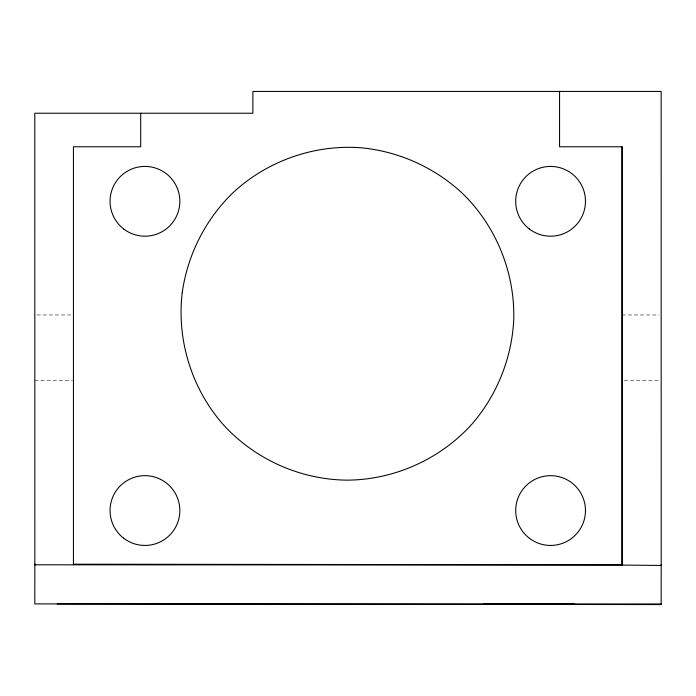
<?xml version="1.0" encoding="UTF-8"?>
<svg xmlns="http://www.w3.org/2000/svg" width="696" height="696" viewBox="0 0 696 696"><rect width="100%" height="100%" fill="white"/><g stroke="black" fill="none" stroke-linecap="round" stroke-linejoin="round"><path stroke-width="0.52" stroke-dasharray="3.48 2.61" d="M36.949 314.957L72.367 314.957M622.093 314.957L658.981 314.957M34.8 380.381L72.367 380.381M624.26 380.381L658.981 380.381"/><path stroke-width="1.04" d="M622.093 146.786L622.093 565.074L661.2 565.457L661.157 91.428L252.874 91.428L252.874 113.239L34.8 113.239L34.843 564.795L622.093 565.074L622.093 146.786L559.558 146.786L559.558 91.428M661.157 603.963L34.8 603.91L34.843 564.03L34.843 564.795M73.437 564.195L622.093 564.821M552.415 603.78L574.165 603.806M483.607 603.78L573.8 603.884M57.22 603.91L661.157 604.572L661.2 564.795L661.2 565.457M140.705 113.239L140.705 146.786L73.437 146.786L73.437 564.813M182.248 292.529C176.584 339.483 191.417 387.924 222.407 423.664C253.91 458.934 300.08 479.796 347.365 480.144C394.658 479.796 440.829 458.934 472.332 423.664C496.961 394.971 511.612 358.492 513.692 320.743C515.345 273.476 496.457 226.47 462.553 193.488C434.939 167.666 399.121 151.476 361.485 147.804C314.331 144.142 266.568 161.02 232.177 193.488C205.207 219.988 187.511 255.093 182.248 292.529M123.792 229.054A34.896 34.896 0 0 0 179.559 205.755A34.896 34.896 0 0 0 131.492 169.111A34.896 34.896 0 0 0 123.792 229.054M529.256 228.923A34.896 34.896 0 0 0 585.162 205.972A34.896 34.896 0 0 0 537.329 169.032A34.896 34.896 0 0 0 529.256 228.923M529.43 538.304A34.896 34.896 0 0 0 585.188 515.005A34.896 34.896 0 0 0 537.129 478.361A34.896 34.896 0 0 0 529.43 538.304M123.618 538.173A34.896 34.896 0 0 0 179.524 515.214A34.896 34.896 0 0 0 131.692 478.274A34.896 34.896 0 0 0 123.618 538.173"/></g></svg>
